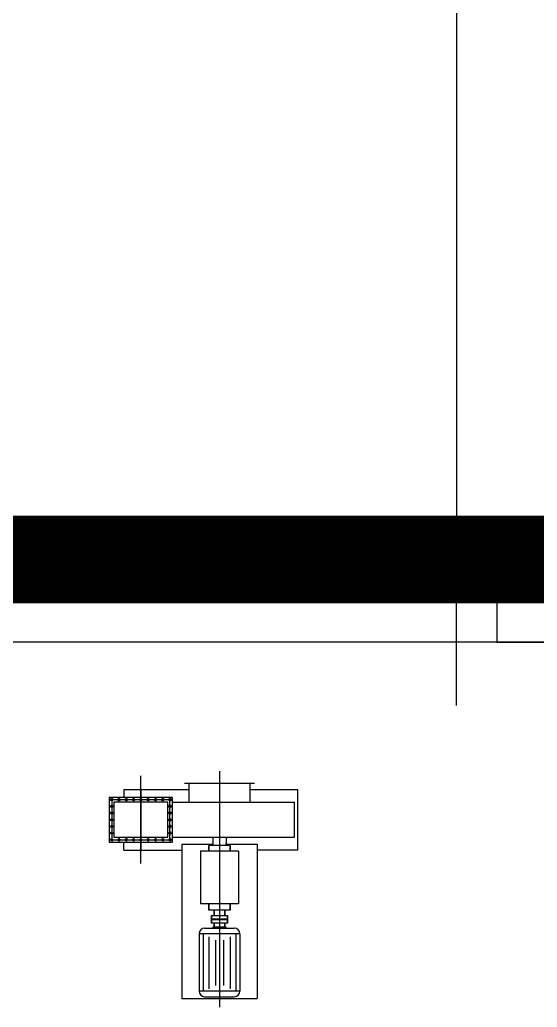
# Model space of a CAD drawing. Header units: metres. Extents: x -170 to 1091, y -90 to 504.
# Drawn here: x 217.12 to 223.02, y 77.6 to 88.85 of the extents above; entities that cross this region are included whole.
import ezdxf

# ---------------------------------------------------------------- set-up
doc = ezdxf.new("R2010")
doc.units = ezdxf.units.M
doc.linetypes.add('PF_CENTER', pattern=[400, 250, -50, 50, -50])
for name, color, linetype in [('01', 7, 'CONTINUOUS'), ('02', 1, 'CONTINUOUS'), ('05', 4, 'PF_CENTER'), ('TKX', 3, 'CONTINUOUS')]:
    doc.layers.add(name, color=color, linetype=linetype)

msp = doc.modelspace()

# ---------------------------------------------------------------- linework, layer by layer
at = {"linetype": 'Continuous'}
msp.add_line((222.1, 126.774), (222.1, 82.699), dxfattribs=at)
for p, q in [((219.8, 80.148, 0), (219, 80.148, 0)), ((219.05, 80.148, 0), (219.05, 79.935, 0)), ((219.75, 79.935, 0), (219.75, 80.148, 0)), ((218.864, 79.935, 0), (220.254, 79.935, 0)), ((219.325, 79.535, 0), (219.325, 79.442, 0)), ((219.475, 79.535, 0), (219.475, 79.442, 0)), ((219.52, 79.442, 0), (219.28, 79.442, 0)), ((219.28, 79.442, 0), (219.28, 79.376, 0)), ((219.28, 79.376, 0), (219.28, 79.442, 0)), ((219.325, 79.442, 0), (219.325, 79.465, 0)), ((219.475, 79.442, 0), (219.475, 79.465, 0)), ((219.52, 79.442, 0), (219.52, 79.376, 0)), ((219.52, 79.376, 0), (219.52, 79.442, 0)), ((219.182, 79.376, 0), (219.182, 78.777, 0)), ((219.617, 79.376, 0), (219.182, 79.376, 0)), ((219.617, 79.376, 0), (219.617, 78.777, 0)), ((219.617, 78.777, 0), (219.182, 78.777, 0)), ((219.28, 78.704, 0), (219.28, 78.777, 0)), ((219.28, 78.777, 0), (219.28, 78.704, 0)), ((219.52, 78.704, 0), (219.52, 78.777, 0)), ((219.52, 78.777, 0), (219.52, 78.704, 0)), ((219.52, 78.704, 0), (219.28, 78.704, 0)), ((219.31, 78.642, 0), (219.31, 78.603, 0)), ((219.31, 78.603, 0), (219.31, 78.642, 0)), ((219.31, 78.642, 0), (219.49, 78.642, 0)), ((219.34, 78.642, 0), (219.34, 78.704, 0)), ((219.34, 78.704, 0), (219.34, 78.642, 0)), ((219.46, 78.642, 0), (219.46, 78.704, 0)), ((219.46, 78.704, 0), (219.46, 78.642, 0)), ((219.49, 78.642, 0), (219.49, 78.603, 0)), ((219.49, 78.603, 0), (219.49, 78.642, 0)), ((219.49, 78.603, 0), (219.31, 78.603, 0)), ((219.31, 78.597, 0), (219.31, 78.558, 0)), ((219.31, 78.558, 0), (219.31, 78.597, 0)), ((219.31, 78.597, 0), (219.49, 78.597, 0)), ((219.49, 78.558, 0), (219.31, 78.558, 0)), ((219.34, 78.597, 0), (219.34, 78.603, 0)), ((219.34, 78.603, 0), (219.34, 78.597, 0)), ((219.34, 78.51, 0), (219.34, 78.558, 0)), ((219.34, 78.558, 0), (219.34, 78.51, 0)), ((219.46, 78.597, 0), (219.46, 78.603, 0)), ((219.46, 78.603, 0), (219.46, 78.597, 0)), ((219.46, 78.51, 0), (219.46, 78.558, 0)), ((219.46, 78.558, 0), (219.46, 78.51, 0)), ((219.49, 78.597, 0), (219.49, 78.558, 0)), ((219.49, 78.558, 0), (219.49, 78.597, 0)), ((219.632, 78.436, 0), (219.168, 78.436, 0)), ((219.168, 78.436, 0), (219.168, 77.782, 0)), ((219.231, 78.499, 0), (219.569, 78.499, 0)), ((219.632, 78.436, 0), (219.632, 77.782, 0)), ((219.632, 77.782, 0), (219.168, 77.782, 0)), ((219.231, 77.719, 0), (219.569, 77.719, 0))]:
    msp.add_line(p, q)
at = {"linetype": 'Continuous', "const_width": 1, "elevation": 0}
msp.add_lwpolyline([(165.7, 127.024), (280.5, 127.024), (280.5, 82.699), (165.7, 82.699)], close=True, dxfattribs=at)
at = {"elevation": 0}
msp.add_lwpolyline([(219.323, 78.51), (219.323, 78.499), (219.477, 78.499), (219.477, 78.51)], close=True, dxfattribs=at)
for centre, start, end in [((219.231, 78.436, 0), 90, 180), ((219.569, 78.436, 0), 0, 90), ((219.231, 77.782, 0), 180, 270)]:
    msp.add_arc(centre, 0.063, start, end)
at = {"layer": '01', "ltscale": 8}
for p, q in [((218.144, 79.99, 0), (218.144, 79.48, 0)), ((218.864, 79.99, 0), (218.144, 79.99, 0)), ((218.31, 80.08, 0), (218.31, 79.99, 0)), ((218.31, 80.08, 0), (219.05, 80.08, 0)), ((218.864, 79.48, 0), (218.864, 79.99, 0)), ((219.75, 80.08, 0), (220.29, 80.08, 0)), ((220.29, 80.08, 0), (220.29, 79.39, 0)), ((218.198, 79.935, 0), (218.198, 79.535, 0)), ((218.81, 79.935, 0), (218.198, 79.935, 0)), ((218.81, 79.535, 0), (218.81, 79.935, 0)), ((220.254, 79.535, 0), (220.254, 79.935, 0)), ((218.198, 79.535, 0), (218.81, 79.535, 0)), ((218.144, 79.48, 0), (218.864, 79.48, 0)), ((218.31, 79.39, 0), (218.31, 79.48, 0)), ((218.972, 79.458, 0), (218.972, 77.7, 0)), ((218.972, 79.458, 0), (219.325, 79.458, 0)), ((219.475, 79.458, 0), (219.829, 79.458, 0)), ((219.829, 79.458, 0), (219.829, 77.7, 0)), ((218.31, 79.39, 0), (218.972, 79.39, 0)), ((220.29, 79.39, 0), (219.829, 79.39, 0)), ((218.972, 77.7, 0), (219.829, 77.7, 0))]:
    msp.add_line(p, q, dxfattribs=at)
at = {"layer": '01'}
msp.add_line((218.864, 79.535, 0), (220.254, 79.535, 0), dxfattribs=at)
at = {"layer": '01', "ltscale": 8}
for centre in [(218.172, 79.963, 0), (218.172, 79.887, 0), (218.255, 79.963, 0), (218.338, 79.963, 0), (218.421, 79.963, 0), (218.504, 79.963, 0), (218.587, 79.963, 0), (218.67, 79.963, 0), (218.753, 79.963, 0), (218.836, 79.963, 0), (218.836, 79.887, 0), (218.172, 79.811, 0), (218.836, 79.811, 0), (218.172, 79.735, 0), (218.172, 79.659, 0), (218.836, 79.735, 0), (218.836, 79.659, 0), (218.172, 79.583, 0), (218.836, 79.583, 0), (218.172, 79.507, 0), (218.255, 79.507, 0), (218.338, 79.507, 0), (218.421, 79.507, 0), (218.504, 79.507, 0), (218.587, 79.507, 0), (218.67, 79.507, 0), (218.753, 79.507, 0), (218.836, 79.507, 0)]:
    msp.add_circle(centre, 0.012, dxfattribs=at)
at = {"layer": '01'}
msp.add_arc((219.569, 77.782, 0), 0.063, 270, 0, dxfattribs=at)
at = {"layer": '02'}
for p, q in [((219.214, 78.431, 0), (219.214, 77.777, 0)), ((219.586, 78.431, 0), (219.586, 77.777, 0)), ((219.28, 78.399, 0), (219.28, 77.809, 0)), ((219.355, 78.363, 0), (219.355, 77.845, 0)), ((219.445, 78.363, 0), (219.445, 77.845, 0)), ((219.52, 78.399, 0), (219.52, 77.809, 0))]:
    msp.add_line(p, q, dxfattribs=at)
at = {"layer": '05', "ltscale": 8}
for p, q in [((222.1, 81.036), (222.1, 82.699)), ((218.504, 79.235, 0), (218.504, 80.235, 0)), ((219.4, 80.29, 0), (219.4, 77.599, 0)), ((218.504, 79.37, 0), (218.504, 80.101, 0)), ((218.172, 79.986, 0), (218.172, 79.94, 0)), ((218.255, 79.986, 0), (218.255, 79.94, 0)), ((218.338, 79.986, 0), (218.338, 79.94, 0)), ((218.421, 79.986, 0), (218.421, 79.94, 0)), ((218.504, 80.08, 0), (218.504, 79.391, 0)), ((218.504, 79.986, 0), (218.504, 79.94, 0)), ((218.587, 79.986, 0), (218.587, 79.94, 0)), ((218.67, 79.986, 0), (218.67, 79.94, 0)), ((218.753, 79.986, 0), (218.753, 79.94, 0)), ((218.836, 79.986, 0), (218.836, 79.94, 0)), ((218.155, 79.963, 0), (218.189, 79.963, 0)), ((218.155, 79.887, 0), (218.189, 79.887, 0)), ((218.179, 79.963, 0), (218.165, 79.963, 0)), ((218.179, 79.887, 0), (218.165, 79.887, 0)), ((218.172, 79.97, 0), (218.172, 79.957, 0)), ((218.172, 79.963, 0), (218.172, 79.507, 0)), ((218.836, 79.963, 0), (218.172, 79.963, 0)), ((218.172, 79.91, 0), (218.172, 79.864, 0)), ((218.172, 79.894, 0), (218.172, 79.881, 0)), ((218.238, 79.963, 0), (218.272, 79.963, 0)), ((218.262, 79.963, 0), (218.248, 79.963, 0)), ((218.255, 79.97, 0), (218.255, 79.957, 0)), ((218.321, 79.963, 0), (218.355, 79.963, 0)), ((218.345, 79.963, 0), (218.331, 79.963, 0)), ((218.338, 79.97, 0), (218.338, 79.957, 0)), ((218.404, 79.963, 0), (218.438, 79.963, 0)), ((218.428, 79.963, 0), (218.414, 79.963, 0)), ((218.421, 79.97, 0), (218.421, 79.957, 0)), ((218.487, 79.963, 0), (218.521, 79.963, 0)), ((218.511, 79.963, 0), (218.497, 79.963, 0)), ((218.504, 79.97, 0), (218.504, 79.957, 0)), ((218.57, 79.963, 0), (218.604, 79.963, 0)), ((218.594, 79.963, 0), (218.58, 79.963, 0)), ((218.587, 79.97, 0), (218.587, 79.957, 0)), ((218.653, 79.963, 0), (218.687, 79.963, 0)), ((218.677, 79.963, 0), (218.663, 79.963, 0)), ((218.67, 79.97, 0), (218.67, 79.957, 0)), ((218.736, 79.963, 0), (218.77, 79.963, 0)), ((218.76, 79.963, 0), (218.746, 79.963, 0)), ((218.753, 79.97, 0), (218.753, 79.957, 0)), ((218.819, 79.963, 0), (218.853, 79.963, 0)), ((218.819, 79.887, 0), (218.853, 79.887, 0)), ((218.843, 79.963, 0), (218.829, 79.963, 0)), ((218.843, 79.887, 0), (218.829, 79.887, 0)), ((218.836, 79.97, 0), (218.836, 79.957, 0)), ((218.836, 79.507, 0), (218.836, 79.963, 0)), ((218.836, 79.91, 0), (218.836, 79.864, 0)), ((218.836, 79.894, 0), (218.836, 79.881, 0)), ((218.155, 79.811, 0), (218.189, 79.811, 0)), ((218.179, 79.811, 0), (218.165, 79.811, 0)), ((218.172, 79.834, 0), (218.172, 79.788, 0)), ((218.172, 79.818, 0), (218.172, 79.805, 0)), ((218.819, 79.811, 0), (218.853, 79.811, 0)), ((218.843, 79.811, 0), (218.829, 79.811, 0)), ((218.836, 79.834, 0), (218.836, 79.788, 0)), ((218.836, 79.818, 0), (218.836, 79.805, 0)), ((218.155, 79.735, 0), (218.189, 79.735, 0)), ((218.155, 79.659, 0), (218.189, 79.659, 0)), ((218.179, 79.735, 0), (218.165, 79.735, 0)), ((218.179, 79.659, 0), (218.165, 79.659, 0)), ((218.172, 79.758, 0), (218.172, 79.712, 0)), ((218.172, 79.742, 0), (218.172, 79.729, 0)), ((218.172, 79.682, 0), (218.172, 79.636, 0)), ((218.172, 79.666, 0), (218.172, 79.653, 0)), ((218.819, 79.735, 0), (218.853, 79.735, 0)), ((218.819, 79.659, 0), (218.853, 79.659, 0)), ((218.843, 79.735, 0), (218.829, 79.735, 0)), ((218.843, 79.659, 0), (218.829, 79.659, 0)), ((218.836, 79.758, 0), (218.836, 79.712, 0)), ((218.836, 79.742, 0), (218.836, 79.729, 0)), ((218.836, 79.682, 0), (218.836, 79.636, 0)), ((218.836, 79.666, 0), (218.836, 79.653, 0)), ((218.155, 79.583, 0), (218.189, 79.583, 0)), ((218.179, 79.583, 0), (218.165, 79.583, 0)), ((218.172, 79.606, 0), (218.172, 79.56, 0)), ((218.172, 79.59, 0), (218.172, 79.577, 0)), ((218.819, 79.583, 0), (218.853, 79.583, 0)), ((218.843, 79.583, 0), (218.829, 79.583, 0)), ((218.836, 79.606, 0), (218.836, 79.56, 0)), ((218.836, 79.59, 0), (218.836, 79.577, 0)), ((218.155, 79.507, 0), (218.189, 79.507, 0)), ((218.179, 79.507, 0), (218.165, 79.507, 0)), ((218.172, 79.53, 0), (218.172, 79.484, 0)), ((218.172, 79.514, 0), (218.172, 79.501, 0)), ((218.172, 79.507, 0), (218.836, 79.507, 0)), ((218.238, 79.507, 0), (218.272, 79.507, 0)), ((218.262, 79.507, 0), (218.248, 79.507, 0)), ((218.255, 79.53, 0), (218.255, 79.484, 0)), ((218.255, 79.514, 0), (218.255, 79.501, 0)), ((218.321, 79.507, 0), (218.355, 79.507, 0)), ((218.345, 79.507, 0), (218.331, 79.507, 0)), ((218.338, 79.53, 0), (218.338, 79.484, 0)), ((218.338, 79.514, 0), (218.338, 79.501, 0)), ((218.404, 79.507, 0), (218.438, 79.507, 0)), ((218.428, 79.507, 0), (218.414, 79.507, 0)), ((218.421, 79.53, 0), (218.421, 79.484, 0)), ((218.421, 79.514, 0), (218.421, 79.501, 0)), ((218.487, 79.507, 0), (218.521, 79.507, 0)), ((218.511, 79.507, 0), (218.497, 79.507, 0)), ((218.504, 79.53, 0), (218.504, 79.484, 0)), ((218.504, 79.514, 0), (218.504, 79.501, 0)), ((218.57, 79.507, 0), (218.604, 79.507, 0)), ((218.594, 79.507, 0), (218.58, 79.507, 0)), ((218.587, 79.53, 0), (218.587, 79.484, 0)), ((218.587, 79.514, 0), (218.587, 79.501, 0)), ((218.653, 79.507, 0), (218.687, 79.507, 0)), ((218.677, 79.507, 0), (218.663, 79.507, 0)), ((218.67, 79.53, 0), (218.67, 79.484, 0)), ((218.67, 79.514, 0), (218.67, 79.501, 0)), ((218.736, 79.507, 0), (218.77, 79.507, 0)), ((218.76, 79.507, 0), (218.746, 79.507, 0)), ((218.753, 79.53, 0), (218.753, 79.484, 0)), ((218.753, 79.514, 0), (218.753, 79.501, 0)), ((218.819, 79.507, 0), (218.853, 79.507, 0)), ((218.843, 79.507, 0), (218.829, 79.507, 0)), ((218.836, 79.53, 0), (218.836, 79.484, 0)), ((218.836, 79.514, 0), (218.836, 79.501, 0))]:
    msp.add_line(p, q, dxfattribs=at)
at = {"layer": 'TKX', "color": 3}
for p, q in [((222.56, 82.699), (222.56, 81.759)), ((222.94, 82.459), (222.94, 82.699)), ((222.94, 82.459), (206.95, 82.459)), ((223.64, 81.759), (207.55, 81.759)), ((222.56, 81.759), (238.65, 81.759))]:
    msp.add_line(p, q, dxfattribs=at)

doc.saveas('drawing.dxf')
